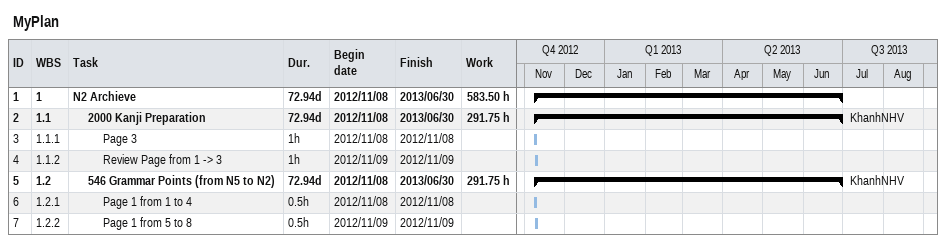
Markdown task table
MyPlan

| ID | WBS | Task | Duration | Start | Finish | Resources | Work (h) |
|---|---|---|---|---|---|---|---|
| 1 | 1 | **N2 Archieve** | 72.94d | 2012-11-08 | 2013-06-30 |  | 583.50 |
| 2 | 1.1 | **2000 Kanji Preparation** | 72.94d | 2012-11-08 | 2013-06-30 | KhanhNHV | 291.75 |
| 3 | 1.1.1 | Page 3 | 1h | 2012-11-08 | 2012-11-08 |  |  |
| 4 | 1.1.2 | Review Page from 1 -> 3 | 1h | 2012-11-09 | 2012-11-09 |  |  |
| 5 | 1.2 | **546 Grammar Points (from N5 to N2)** | 72.94d | 2012-11-08 | 2013-06-30 | KhanhNHV | 291.75 |
| 6 | 1.2.1 | Page 1 from 1 to 4 | 0.5h | 2012-11-08 | 2012-11-08 |  |  |
| 7 | 1.2.2 | Page 1 from 5 to 8 | 0.5h | 2012-11-09 | 2012-11-09 |  |  |
